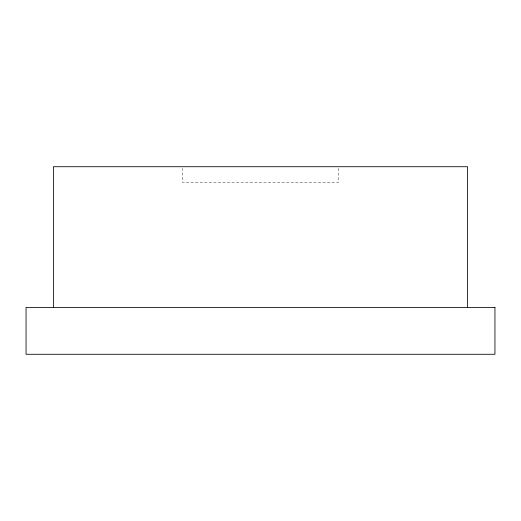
<?xml version="1.0" encoding="UTF-8"?>
<svg xmlns="http://www.w3.org/2000/svg" width="521" height="521" viewBox="0 0 521 521"><rect width="100%" height="100%" fill="white"/><g stroke="black" fill="none" stroke-linecap="round" stroke-linejoin="round"><path stroke-width="0.39" stroke-dasharray="2.6 1.95" d="M338.65 168.283L338.65 182.35L182.35 182.35L182.35 168.283"/><path stroke-width="0.78" d="M467.598 307.39L467.598 166.72L53.402 166.72L53.402 307.39M494.95 307.39L26.05 307.39L26.05 354.28L494.95 354.28L494.95 307.39"/></g></svg>
